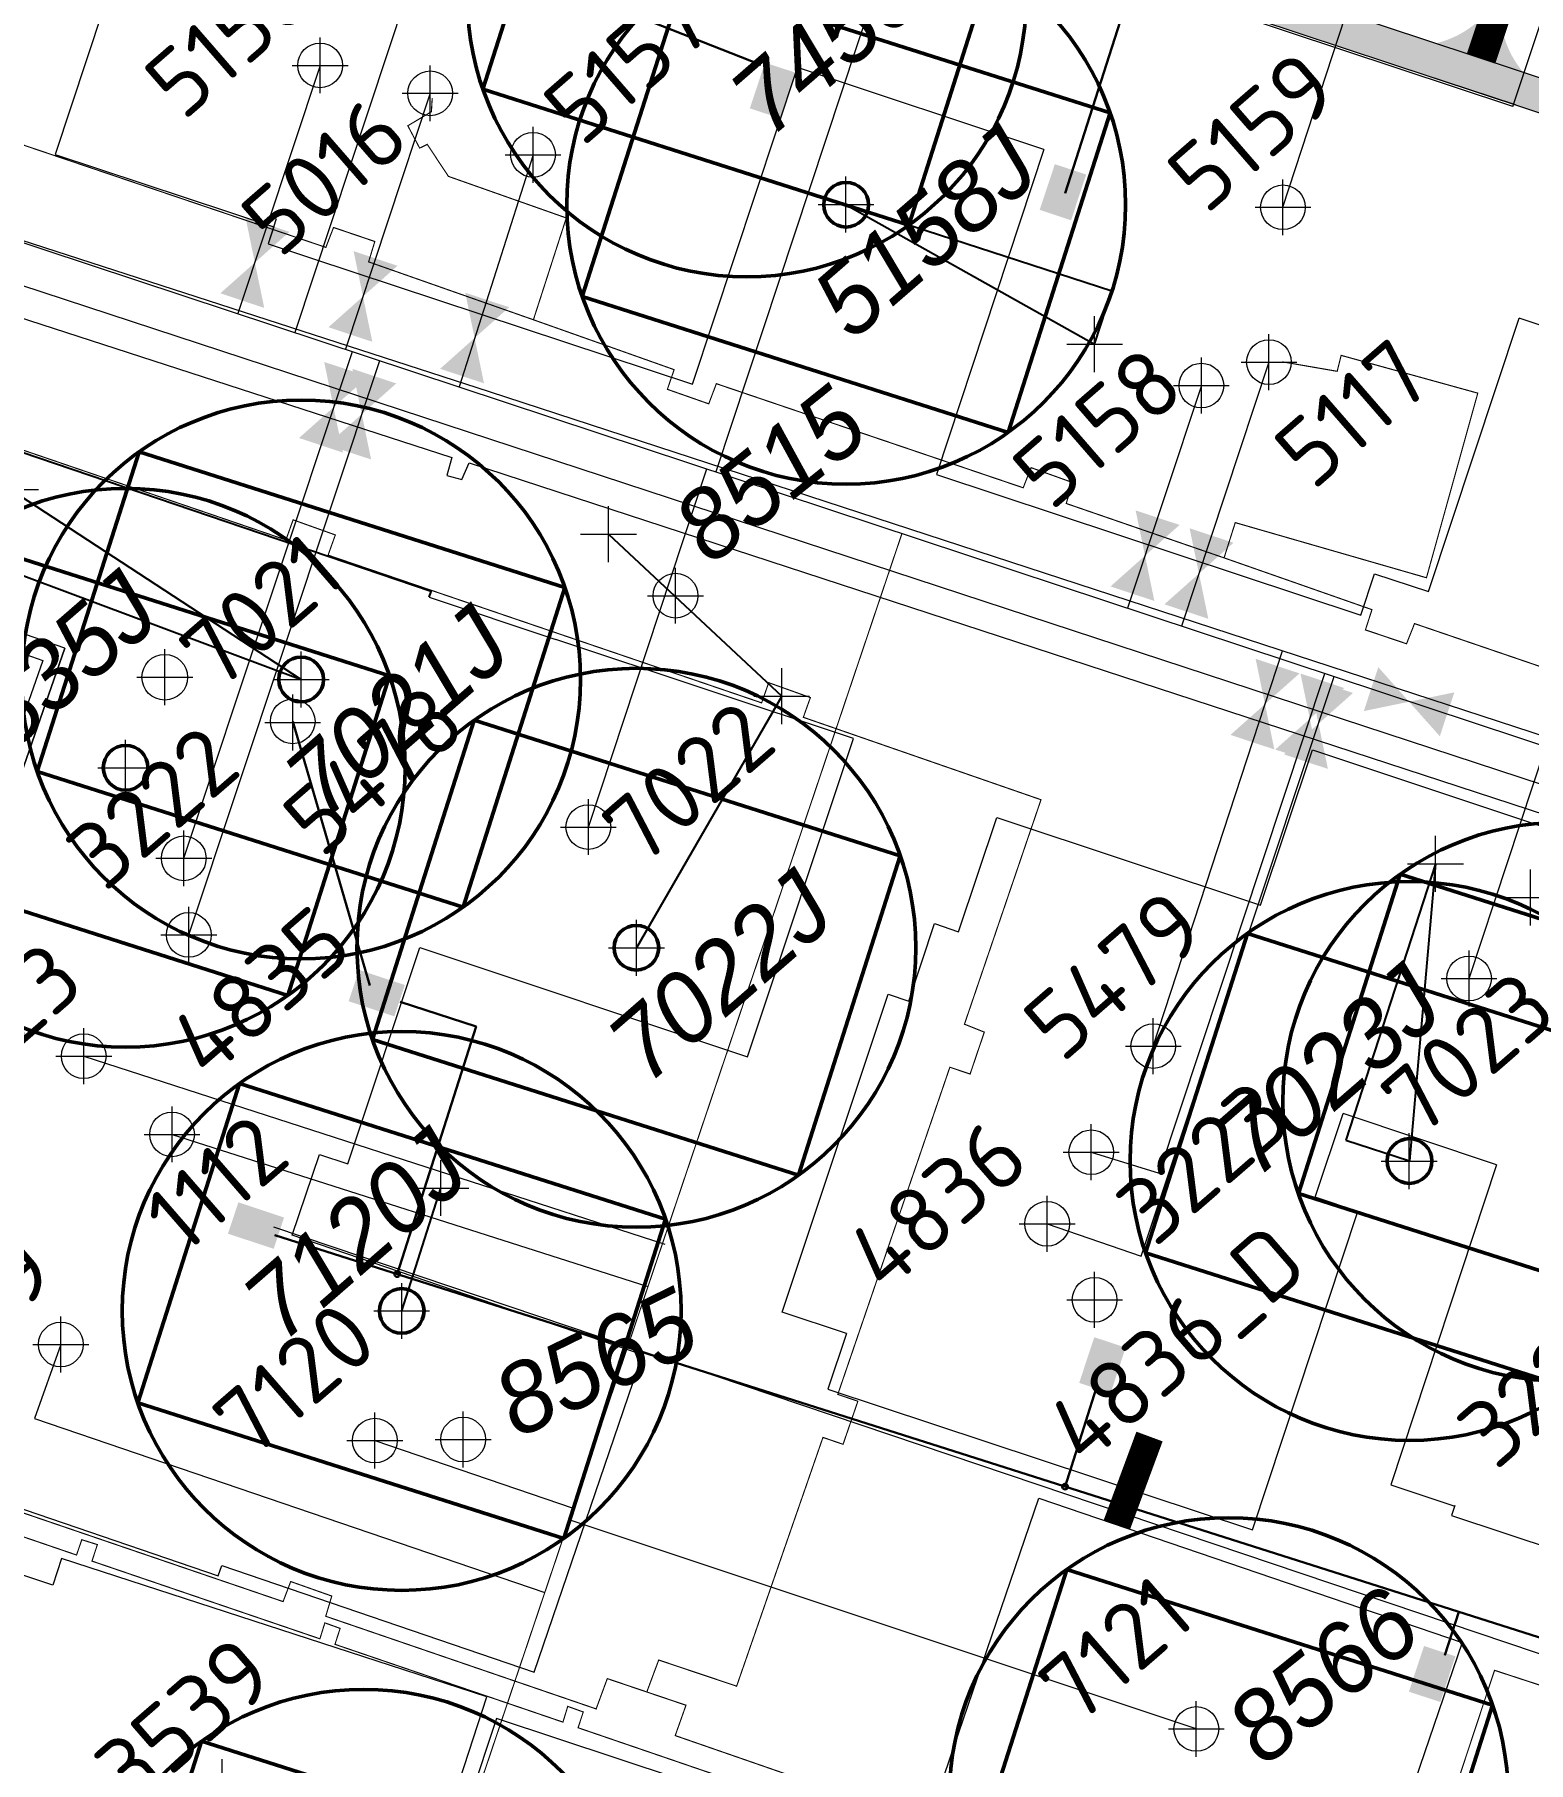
# Model space of a CAD drawing. Header units: millimetres. Extents: x 519 to 9564855, y -810 to 5021775.
# Drawn here: x 9542278.3 to 9542545.6, y 4997632.2 to 4997941.4 of the extents above; entities that cross this region are included whole.
import ezdxf
from ezdxf.enums import TextEntityAlignment as Align

# ---------------------------------------------------------------- set-up
doc = ezdxf.new("R2010")
doc.units = ezdxf.units.MM
doc.header["$LTSCALE"] = 2
doc.header["$MEASUREMENT"] = 0
doc.header["$PDMODE"] = 2
doc.header["$PDSIZE"] = 5
doc.linetypes.add('92051501$0$DASHED', pattern=[0.75, 0.5, -0.25])
for name, color, linetype, lineweight in [('200 скв. на 2010 год', 61, 'Continuous', 0), ('SteamInjInfrastructure', 25, 'Continuous', 100), ('WELLS(drilled after 2000y)', 6, 'Continuous', 40), ('неф.коллектор', 94, 'g5_122_n', 30), ('Скважины на 2026', 222, 'Continuous', 50), ('Скважины на 2026 доп.', 222, 'Continuous', 50), ('Скважины на 2027 год', 20, 'Continuous', 50), ('Электро', 1, 'Continuous', 30), ('Электроснаб', 1, 'Continuous', 18), ('Электроснабжене', 1, 'Continuous', 18)]:
    doc.layers.add(name, color=color, linetype=linetype, lineweight=lineweight)
for name, color, linetype in [('42 доп. скв. на 2009 год', 96, 'Continuous'), ('Existing roads', 41, 'Continuous'), ('Gaz', 4, 'Continuous'), ('new 100 wells', 131, 'Continuous'), ('OilColl&Flowlines', 3, 'Continuous'), ('Stage 12 wells.Text&Frame', 52, 'Continuous'), ('Stage8 wlls text', 7, 'Continuous'), ('vodovod', 5, 'Continuous'), ('Wels of 13phase', 200, 'Continuous'), ('Скважины  2018 года', 7, 'Continuous'), ('Скважины - Конфликты наземки', 92, 'Continuous'), ('Скважины на 2014 год', 70, 'Continuous'), ('Скважины на 2015 год', 7, 'Continuous'), ('Скважины на 2020 год', 140, 'Continuous'), ('Скважины на 2021 год', 7, 'Continuous')]:
    doc.layers.add(name, color=color, linetype=linetype)
doc.styles.add('92051501$0$STANDARD', font='simplex.shx')
doc.styles.add('Elect', font='isocpeur.ttf')
doc.styles.add('GeoApp', font='', dxfattribs={"height": 1})
doc.styles.add('Line_GUGK', font='')
doc.styles.get("Standard").update_dxf_attribs({"font": 'isocpeur.ttf', "width": 0.5})
doc.styles.get('GeoApp').set_extended_font_data('D431', italic=True)
doc.styles.get('Line_GUGK').set_extended_font_data('Bm431', italic=True)
doc.linetypes.add('_GP_FENCE', pattern='A,20,[130,ltypeshp.shx,S=2.5,R=0,X=0,Y=2.5],0', length=20)
doc.linetypes.add('CAB', pattern='A,0.7,-0.43403,["K",Standard,S=0.9,R=0,X=-0.4,Y=-0.3],-0.8', length=1.93403)
doc.linetypes.add('g5_122_n', pattern='A,1,-1,1.5,-0.3,["Н",GeoApp,S=1,R=0,X=0,Y=-0.5],-1.5,1.5,-1,4,-1,4,-1,3', length=20.8)
doc.linetypes.add('GAS_LINE', pattern='A,0.5,-0.2,["G",92051501$0$STANDARD,S=0.1,R=0,X=-0.1,Y=-0.05],-0.05', length=0.75)
doc.linetypes.add('WTR_LINE', pattern='A,0.5,-0.2,["W",92051501$0$STANDARD,S=0.1,R=0,X=-0.1,Y=-0.05],-0.05', length=0.75)

msp = doc.modelspace()

# ---------------------------------------------------------------- hatches: boundary and pattern name
at = {"layer": 'Existing roads', "lineweight": 0}
h = msp.add_hatch(color=256, dxfattribs=at)
edge = h.paths.add_edge_path(flags=16)
edge.add_line((9542915.00048, 4997805.77889), (9542915.82838, 4997805.50495))
edge = h.paths.add_edge_path(flags=16)
edge.add_line((9542915.0804, 4997806.02041), (9542916.50414, 4997805.54932))
edge = h.paths.add_edge_path(flags=17)
edge.add_line((9542915.16031, 4997806.26193), (9542916.96364, 4997805.66524))
edge = h.paths.add_edge_path(flags=17)
edge.add_line((9542915.24023, 4997806.50345), (9542917.32836, 4997805.81252))
edge = h.paths.add_edge_path(flags=17)
edge.add_line((9542915.32014, 4997806.74496), (9542917.63357, 4997805.97949))
edge = h.paths.add_edge_path(flags=17)
edge.add_line((9542915.40006, 4997806.98648), (9542917.89543, 4997806.16081))
edge = h.paths.add_edge_path(flags=17)
edge.add_line((9542915.47997, 4997807.228), (9542918.12293, 4997806.3535))
edge = h.paths.add_edge_path(flags=17)
edge.add_line((9542915.55988, 4997807.46952), (9542918.32156, 4997806.55573))
edge = h.paths.add_edge_path(flags=17)
edge.add_line((9542915.6398, 4997807.71104), (9542918.49494, 4997806.76633))
edge = h.paths.add_edge_path(flags=17)
edge.add_line((9542915.71971, 4997807.95256), (9542918.64549, 4997806.98447))
edge = h.paths.add_edge_path(flags=17)
edge.add_line((9542915.79963, 4997808.19408), (9542918.77483, 4997807.20964))
edge = h.paths.add_edge_path(flags=17)
edge.add_line((9542915.87954, 4997808.4356), (9542918.88401, 4997807.44147))
edge = h.paths.add_edge_path(flags=17)
edge.add_line((9542916.09053, 4997811.84928), (9542916.91843, 4997811.57535))
edge = h.paths.add_edge_path(flags=17)
edge.add_line((9542915.41477, 4997811.80492), (9542916.83851, 4997811.33383))
edge = h.paths.add_edge_path(flags=17)
edge.add_line((9542914.95527, 4997811.689), (9542916.7586, 4997811.09231))
edge = h.paths.add_edge_path(flags=16)
edge.add_line((9542914.59055, 4997811.54171), (9542916.67869, 4997810.85079))
edge = h.paths.add_edge_path(flags=17)
edge.add_line((9542914.28535, 4997811.37474), (9542916.59877, 4997810.60927))
edge = h.paths.add_edge_path(flags=16)
edge.add_line((9542914.02348, 4997811.19343), (9542916.51886, 4997810.36775))
edge = h.paths.add_edge_path(flags=16)
edge.add_line((9542913.79599, 4997811.00074), (9542916.43894, 4997810.12623))
edge = h.paths.add_edge_path(flags=16)
edge.add_line((9542913.59735, 4997810.7985), (9542916.35903, 4997809.88471))
edge = h.paths.add_edge_path(flags=17)
edge.add_line((9542913.42397, 4997810.58791), (9542916.27911, 4997809.64319))
edge = h.paths.add_edge_path(flags=17)
edge.add_line((9542913.27342, 4997810.36976), (9542916.1992, 4997809.40167))
edge = h.paths.add_edge_path(flags=17)
edge.add_line((9542913.14408, 4997810.1446), (9542916.11928, 4997809.16016))
edge = h.paths.add_edge_path(flags=17)
edge.add_line((9542913.0349, 4997809.91276), (9542916.03937, 4997808.91864))
edge = h.paths.add_edge_path(flags=16)
edge.add_line((9542912.9453, 4997809.67445), (9542918.97361, 4997807.67979))
edge = h.paths.add_edge_path(flags=0)
edge.add_line((9542912.9453, 4997809.67445), (9542918.97361, 4997807.67979))
edge = h.paths.add_edge_path(flags=17)
edge.add_line((9542916.95679, 4997811.69128), (9542914.96213, 4997805.66296))
edge = h.paths.add_edge_path()
edge.add_arc((9542915.95946, 4997808.67712), 3.17487, 0, 360)
h.paths.add_polyline_path([(9541621.30331, 4998240.21534), (9541619.40682, 4998234.52294), (9541668.34915, 4998218.3288), (9541670.24564, 4998224.02121)])
edge = h.paths.add_edge_path()
edge.add_line((9541543.45632, 4998259.65358), (9541545.35281, 4998265.34598))
edge.add_line((9541545.35281, 4998265.34598), (9539882.1273, 4998815.67717))
edge.add_arc((9539884.64036, 4998823.2722), 8, 161.691556, 251.691556, ccw=False)
edge.add_line((9539877.04533, 4998825.78526), (9539870.13442, 4998804.89892))
edge.add_arc((9539877.72945, 4998802.38586), 8, 71.691556, 161.691556, ccw=False)
edge.add_line((9539880.24251, 4998809.9809), (9541543.45632, 4998259.65358))
h.paths.add_polyline_path([(9542731.24197, 4997866.63683), (9542733.13846, 4997872.32923), (9541746.19614, 4998198.89057), (9541744.29964, 4998193.19816)])
edge = h.paths.add_edge_path()
edge.add_line((9542910.0184, 4997814.64503), (9542909.36398, 4997812.66899))
edge.add_line((9542909.36398, 4997812.66899), (9542916.00503, 4997810.46964))
edge.add_arc((9542908.97287, 4997822.57537), 14, 300.1520949, 341.6915561)
edge.add_line((9542922.26418, 4997818.17752), (9542982.04609, 4997998.85197))
edge.add_arc((9542983.94484, 4997998.22371), 2, 71.691556, 161.6915561, ccw=False)
edge.add_line((9542984.57311, 4998000.12246), (9542975.07709, 4998003.26452))
edge.add_arc((9542974.44884, 4998001.36581), 1.99996, -18.3072492, 71.6915562, ccw=False)
edge.add_line((9542976.34757, 4998000.73759), (9542916.56564, 4997820.06306))
edge.add_arc((9542908.97061, 4997822.57612), 8, 277.5258796, 341.691556, ccw=False)
h.paths.add_polyline_path([(9542831.9304, 4997833.32085), (9542833.8167, 4997839.01663), (9542809.08896, 4997847.19859), (9542807.19247, 4997841.50618)])
h = msp.add_hatch(color=256, dxfattribs=at)
h.paths.add_polyline_path([(9541621.30331, 4998240.21534), (9541619.40682, 4998234.52294), (9541668.34915, 4998218.3288), (9541670.24564, 4998224.02121)])
edge = h.paths.add_edge_path()
edge.add_line((9541543.45632, 4998259.65358), (9541545.35281, 4998265.34598))
edge.add_line((9541545.35281, 4998265.34598), (9539882.1273, 4998815.67717))
edge.add_arc((9539884.64036, 4998823.2722), 8, 161.691556, 251.6915561, ccw=False)
edge.add_line((9539877.04533, 4998825.78526), (9539870.13442, 4998804.89892))
edge.add_arc((9539877.72945, 4998802.38586), 8, 71.6915559, 161.691556, ccw=False)
edge.add_line((9539880.24251, 4998809.9809), (9541543.45632, 4998259.65358))
h.paths.add_polyline_path([(9542731.24197, 4997866.63683), (9542733.13846, 4997872.32923), (9541746.19614, 4998198.89057), (9541744.29964, 4998193.19816)])
edge = h.paths.add_edge_path()
edge.add_line((9542974.97868, 4997977.49268), (9542969.28014, 4997979.37822))
edge.add_line((9542969.28014, 4997979.37822), (9542916.56564, 4997820.06306))
edge.add_arc((9542908.97061, 4997822.57612), 8, 251.691556, 341.691556, ccw=False)
edge.add_line((9542906.45755, 4997814.98109), (9542809.08896, 4997847.19859))
edge.add_line((9542809.08896, 4997847.19859), (9542807.19247, 4997841.50618))
edge.add_line((9542807.19247, 4997841.50618), (9542904.57502, 4997809.28406))
edge.add_arc((9542908.97287, 4997822.57537), 14, 251.691556, 341.6915561)
edge.add_line((9542922.26418, 4997818.17752), (9542974.97868, 4997977.49268))
h = msp.add_hatch(color=256, dxfattribs=at)
h.paths.add_polyline_path([(9542539.14413, 4997944.16977), (9542540.73137, 4997943.57301, 0.155118741), (9542545.26402, 4997934.036), (9542536.70843, 4997936.78914)])
h.paths.add_polyline_path([(9542537.61843, 4997944.7434), (9542539.14413, 4997944.16977), (9542536.70843, 4997936.78914), (9542527.91249, 4997939.61962, 0.161550784)])
at = {"layer": 'Электро'}
for points in [[(9542406.30425, 4997928.21425), (9542411.91649, 4997926.35726), (9542414.62372, 4997934.53912), (9542409.01148, 4997936.39611)], [(9542458.17028, 4997910.03803), (9542463.78252, 4997908.18105), (9542466.48974, 4997916.36291), (9542460.87751, 4997918.21989)], [(9542342.69653, 4997765.7161), (9542344.55352, 4997771.32833), (9542336.37166, 4997774.03556), (9542334.51467, 4997768.42332)], [(9542321.09327, 4997724.11753), (9542322.95025, 4997729.72977), (9542314.7684, 4997732.43699), (9542312.91141, 4997726.82476)], [(9542465.23344, 4997700.11724), (9542470.84567, 4997698.26026), (9542473.5529, 4997706.44212), (9542467.94067, 4997708.2991)], [(9542524.24154, 4997644.86983), (9542529.85378, 4997643.01284), (9542532.56101, 4997651.1947), (9542526.94877, 4997653.05169)]]:
    msp.add_hatch(color=256, dxfattribs=at).paths.add_polyline_path(points)
at = {"layer": 'Электроснаб', "linetype": '92051501$0$DASHED', "lineweight": 0}
for points in [[(9542458.17028, 4997910.03803), (9542463.78252, 4997908.18105), (9542466.48974, 4997916.36291), (9542460.87751, 4997918.21989)], [(9542342.69653, 4997765.7161), (9542344.55352, 4997771.32833), (9542336.37166, 4997774.03556), (9542334.51467, 4997768.42332)], [(9542321.09327, 4997724.11753), (9542322.95025, 4997729.72977), (9542314.7684, 4997732.43699), (9542312.91141, 4997726.82476)], [(9542465.23344, 4997700.11724), (9542470.84567, 4997698.26026), (9542473.5529, 4997706.44212), (9542467.94067, 4997708.2991)], [(9542524.24154, 4997644.86983), (9542529.85378, 4997643.01284), (9542532.56101, 4997651.1947), (9542526.94877, 4997653.05169)]]:
    msp.add_hatch(color=1, dxfattribs=at).paths.add_polyline_path(points)
at = {"layer": 'Электроснабжене', "linetype": '92051501$0$DASHED', "lineweight": 0}
for points in [[(9542458.17028, 4997910.03803), (9542463.78252, 4997908.18105), (9542466.48974, 4997916.36291), (9542460.87751, 4997918.21989)], [(9542342.69653, 4997765.7161), (9542344.55352, 4997771.32833), (9542336.37166, 4997774.03556), (9542334.51467, 4997768.42332)], [(9542321.09327, 4997724.11753), (9542322.95025, 4997729.72977), (9542314.7684, 4997732.43699), (9542312.91141, 4997726.82476)], [(9542465.23344, 4997700.11724), (9542470.84567, 4997698.26026), (9542473.5529, 4997706.44212), (9542467.94067, 4997708.2991)], [(9542524.24154, 4997644.86983), (9542529.85378, 4997643.01284), (9542532.56101, 4997651.1947), (9542526.94877, 4997653.05169)]]:
    msp.add_hatch(color=1, dxfattribs=at).paths.add_polyline_path(points)

# ---------------------------------------------------------------- linework, layer by layer
at = {"color": 3, "lineweight": 0, "ltscale": 5}
msp.add_line((9542432.7, 4997961.3), (9542400.2136, 4997863.15936, 0), dxfattribs=at)
at = {"color": 3, "linetype": 'ByBlock', "lineweight": 0, "ltscale": 80}
for p, q in [((9542476.35718, 4997722.82507, -17.83391), (9542510.85662, 4997826.53443, 0)), ((9542479.55502, 4997737.63277), (9542509.19658, 4997827.08393, 0)), ((9542467.4, 4997741.4), (9542479.55502, 4997737.63277)), ((9542459.5, 4997728.6), (9542476.35718, 4997722.82507, -17.83391))]:
    msp.add_line(p, q, dxfattribs=at)
at = {"color": 1, "linetype": 'ByBlock', "lineweight": 0, "ltscale": 80}
msp.add_line((9542321.05625, 4997728.06518), (9542748.71131, 4997583.88486), dxfattribs=at)
at = {"layer": '200 скв. на 2010 год', "color": 0, "linetype": 'ByBlock', "lineweight": 0}
msp.add_lwpolyline([(9542324.37997, 4997726.55753), (9542329.30917, 4997741.00908)], dxfattribs=at)
for centre in [(9542287.1, 4997758.6), (9542302.9, 4997744.6)]:
    msp.add_circle(centre, 4, dxfattribs=at)
for p in [(9542287.1, 4997758.6), (9542302.9, 4997744.6)]:
    msp.add_point(p, dxfattribs=at)
at = {"layer": '42 доп. скв. на 2009 год', "color": 0, "linetype": 'ByBlock', "lineweight": 0}
msp.add_lwpolyline([(9542329.30917, 4997741.00908), (9542334.36255, 4997739.33701), (9542347.25133, 4997778.02328)], dxfattribs=at)
for centre in [(9542305, 4997794), (9542305.9, 4997780.3)]:
    msp.add_circle(centre, 4, dxfattribs=at)
for p in [(9542305, 4997794), (9542305.9, 4997780.3)]:
    msp.add_point(p, dxfattribs=at)
at = {"layer": 'Existing roads', "lineweight": 0}
msp.add_line((9542543.32359, 4997928.81562), (9542522.43498, 4997935.72728), dxfattribs=at)
at = {"layer": 'Existing roads', "color": 3, "linetype": 'ByBlock', "lineweight": 0, "ltscale": 80}
msp.add_line((9542499.2, 4997882.8), (9542483.56036, 4997835.57001, 0), dxfattribs=at)
at = {"layer": 'Existing roads', "lineweight": 0, "flags": 128}
for points in [[(9541746.19614, 4998198.89057), (9542733.13846, 4997872.32923)], [(9542731.24197, 4997866.63683), (9541744.29964, 4998193.19816)]]:
    msp.add_lwpolyline(points, dxfattribs=at)
at = {"layer": 'Existing roads', "lineweight": 0, "const_width": 5.4, "flags": 128}
msp.add_lwpolyline([(9542550.38792, 4997976.85655), (9542537.17705, 4997937.16931)], dxfattribs=at)
at = {"layer": 'Existing roads', "lineweight": 0, "const_width": 5, "elevation": -23.199, "flags": 128}
msp.add_lwpolyline([(9542471.98332, 4997674.74621), (9542477.82147, 4997690.52948)], dxfattribs=at)
at = {"layer": 'Gaz', "linetype": 'GAS_LINE', "lineweight": 0, "ltscale": 20}
msp.add_line((9543527.52426, 4997485.50272, -1.32545), (9541944.89712, 4998005.25304, 0.04021), dxfattribs=at)
at = {"layer": 'Gaz', "linetype": 'GAS_LINE', "lineweight": 0, "ltscale": 0.7}
msp.add_lwpolyline([(9542238.412, 4997848.29), (9542254.901, 4997897.532), (9542352.946, 4997865.742), (9542352.077, 4997862.48), (9542354.739, 4997861.77084), (9542356.063, 4997864.767), (9542567.859, 4997795.541), (9542567.047, 4997792.472), (9542569.706, 4997791.608), (9542570.97, 4997794.635), (9542798.115, 4997720.716), (9542797.359, 4997717.554), (9542800.094, 4997716.707), (9542801.307, 4997719.608), (9543170.874, 4997599.316), (9543169.87245, 4997596.239), (9543172.612, 4997595.06), (9543173.84, 4997598.194), (9543404.766, 4997523.084), (9543403.853, 4997519.721), (9543406.679, 4997518.903), (9543407.773, 4997521.981), (9543525.046, 4997483.653)], dxfattribs=at)
at = {"layer": 'new 100 wells', "color": 0, "linetype": 'ByBlock', "lineweight": 0}
for points in [[(9542293.32127, 4997954.24592), (9542281.98202, 4997919.9776), (9542321.09404, 4997907.03614)], [(9542321.56682, 4997908.46499), (9542320.08202, 4997903.97759), (9542396.06255, 4997878.83701), (9542414.80868, 4997935.49207)], [(9542435.37091, 4997610.2468), (9542436.91798, 4997614.92241), (9542360.93745, 4997640.06299), (9542342.08202, 4997583.0776), (9542352.12909, 4997579.7532)]]:
    msp.add_lwpolyline(points, dxfattribs=at)
for centre in [(9542329.4, 4997935.9), (9542367.5, 4997919.9)]:
    msp.add_circle(centre, 4, dxfattribs=at)
for p in [(9542329.4, 4997935.9), (9542367.5, 4997919.9)]:
    msp.add_point(p, dxfattribs=at)
at = {"layer": 'OilColl&Flowlines', "lineweight": 0}
for p, q in [((9542348.6, 4997959.7), (9542324.89603, 4997888.09089, 0)), ((9542329.4, 4997935.9), (9542314.68709, 4997891.47024, 0)), ((9542349.1, 4997930.9), (9542333.93856, 4997885.09764, 0)), ((9542367.5, 4997919.9), (9542354.26757, 4997878.36836, 0)), ((9542487.1, 4997878.6), (9542473.90802, 4997838.76511, 0))]:
    msp.add_line(p, q, dxfattribs=at)
at = {"layer": 'OilColl&Flowlines', "linetype": 'ByBlock', "lineweight": 0, "ltscale": 80}
for p, q in [((9542254.31336, 4997911.45509), (9543543.78944, 4997484.61418, 0)), ((9542305, 4997794), (9542335.17363, 4997884.68881, 0)), ((9542305.9, 4997780.3), (9542340.07948, 4997883.06488, 0)), ((9542287.1, 4997758.6), (9542391.08749, 4997724.94036)), ((9542302.9, 4997744.6), (9542388.07635, 4997717.37698))]:
    msp.add_line(p, q, dxfattribs=at)
at = {"layer": 'OilColl&Flowlines', "color": 3, "linetype": 'ByBlock', "lineweight": 0, "ltscale": 80, "const_width": 0.2}
msp.add_lwpolyline([(9542433.52423, 4997852.13291), (9542298.12325, 4997450.66014), (9542298.12325, 4997450.66014), (9542234.11464, 4997261.67999)], dxfattribs=at)
at = {"layer": 'OilColl&Flowlines', "lineweight": 0}
for points in [[(9542323.9055, 4997906.11705), (9542317.72548, 4997900.61248), (9542316.0484, 4997908.71682)], [(9542343.25141, 4997900.0469), (9542337.07139, 4997894.54234), (9542335.39431, 4997902.64668)], [(9542319.40256, 4997892.50814), (9542311.54546, 4997895.10791), (9542317.72548, 4997900.61248)], [(9542338.74847, 4997886.438), (9542330.89137, 4997889.03777), (9542337.07139, 4997894.54234)], [(9542363.23268, 4997892.61426), (9542357.05266, 4997887.10969), (9542355.37557, 4997895.21403)], [(9542358.72974, 4997879.00535), (9542350.87263, 4997881.60513), (9542357.05266, 4997887.10969)], [(9542337.98902, 4997880.22389, 0), (9542331.80899, 4997874.71933, 0), (9542330.13191, 4997882.82367, 0)], [(9542343.03316, 4997878.98372, 0), (9542336.85314, 4997873.47915, 0), (9542335.17606, 4997881.58349, 0)], [(9542333.48608, 4997866.61499, 0), (9542325.62897, 4997869.21476, 0), (9542331.80899, 4997874.71933, 0)], [(9542338.53022, 4997865.37481, 0), (9542330.67311, 4997867.97458, 0), (9542336.85314, 4997873.47915, 0)], [(9542483.19775, 4997853.65983, 0), (9542477.01772, 4997848.15527, 0), (9542475.34064, 4997856.25961, 0)], [(9542492.85116, 4997850.46569, 0), (9542486.67114, 4997844.96113, 0), (9542484.99406, 4997853.06547, 0)], [(9542478.69481, 4997840.05093, 0), (9542470.8377, 4997842.6507, 0), (9542477.01772, 4997848.15527, 0)], [(9542488.34822, 4997836.85679, 0), (9542480.49112, 4997839.45656, 0), (9542486.67114, 4997844.96113, 0)], [(9542504.66662, 4997827.09513), (9542498.48659, 4997821.59056), (9542496.80951, 4997829.6949)], [(9542516.16494, 4997820.34753, 0), (9542518.76471, 4997828.20464, 0), (9542524.26928, 4997822.02462, 0)], [(9542512.68769, 4997824.47522, 1.66728), (9542506.50767, 4997818.97065, 1.66728), (9542504.83059, 4997827.07499, 1.66728)], [(9542514.23975, 4997823.59255), (9542508.05973, 4997818.08798), (9542506.38265, 4997826.19232)], [(9542500.16368, 4997813.48622), (9542492.30657, 4997816.086), (9542498.48659, 4997821.59056)], [(9542529.77385, 4997815.84459, 0), (9542524.26928, 4997822.02462, 0), (9542532.37362, 4997823.7017, 0)], [(9542508.18475, 4997810.86631, 1.66728), (9542500.32765, 4997813.46608, 1.66728), (9542506.50767, 4997818.97065, 1.66728)], [(9542509.74852, 4997809.99407), (9542501.89141, 4997812.59384), (9542508.07144, 4997818.09841)]]:
    msp.add_solid(points, dxfattribs=at)
at = {"layer": 'Stage 12 wells.Text&Frame', "color": 0, "linetype": 'ByBlock', "lineweight": 0}
for points in [[(9542423.58036, 4997708.94594), (9542412.06829, 4997712.78132), (9542431.03316, 4997769.70525), (9542434.75696, 4997768.46462)], [(9542532.47651, 4997678.17427), (9542531.88202, 4997676.37759), (9542607.86255, 4997651.23701), (9542626.71798, 4997708.22241), (9542617.5584, 4997711.25315)]]:
    msp.add_lwpolyline(points, dxfattribs=at)
for centre in [(9542349.1, 4997930.9), (9542459.5, 4997728.6)]:
    msp.add_circle(centre, 4, dxfattribs=at)
for p in [(9542349.1, 4997930.9), (9542459.5, 4997728.6)]:
    msp.add_point(p, dxfattribs=at)
at = {"layer": 'Stage8 wlls text', "color": 19, "lineweight": 0}
msp.add_lwpolyline([(9542321.09404, 4997907.03614), (9542320.08202, 4997903.9776)], dxfattribs=at)
at = {"layer": 'SteamInjInfrastructure', "color": 0, "lineweight": 0, "ltscale": 80}
for p, q in [((9542116.96717, 4997886.38299), (9542279.76807, 4997829.41938)), ((9542279.76864, 4997829.42101), (9542235.75381, 4997703.62236))]:
    msp.add_line(p, q, dxfattribs=at)
at = {"layer": 'SteamInjInfrastructure', "color": 7, "linetype": '_GP_FENCE', "lineweight": 0, "ltscale": 0.5}
msp.add_lwpolyline([(9542283.7, 4997831.6), (9542283.7, 4997831.6), (9542118.9, 4997888.9), (9542118.9, 4997888.9)], dxfattribs=at)
at = {"layer": 'SteamInjInfrastructure', "color": 0, "lineweight": 0, "ltscale": 0.5}
msp.add_lwpolyline([(9542283.7, 4997831.6), (9542283.7, 4997831.6), (9542283.7, 4997831.6), (9542237.7, 4997699.4), (9542283.7, 4997831.6), (9542283.7, 4997831.6), (9542283.7, 4997831.6), (9542283.7, 4997831.6), (9542118.9, 4997888.9), (9542118.9, 4997888.9)], dxfattribs=at)
at = {"layer": 'vodovod', "linetype": 'WTR_LINE', "lineweight": 0, "ltscale": 10}
msp.add_lwpolyline([(9544796.524, 4997061.131), (9544670.026, 4997102.939), (9544547.359, 4997146.067), (9544544.834, 4997137.633), (9544528.591, 4997142.698), (9544365.114, 4997198.25995), (9544260.722, 4997233.4), (9544218.484, 4997247.618), (9544209.341, 4997260.719), (9544168.068, 4997275.346), (9544060.378, 4997312.651), (9543880.744, 4997372.42), (9543650.06, 4997449.179), (9543543.805, 4997485.189), (9543546.104, 4997492.963), (9543411.433, 4997536.569), (9543175.092, 4997614.45), (9542807.975, 4997734.002), (9542568.597, 4997809.25), (9542359.736, 4997877.47), (9542268.821, 4997906.893), (9542135.512, 4997951.026), (9542117.78, 4997890.93)], dxfattribs=at)
at = {"layer": 'WELLS(drilled after 2000y)', "color": 6, "lineweight": 0, "const_width": 0.2}
for points, elevation in [([(9542579.886, 4997817.346), (9542525.245, 4997836.004), (9542523.817, 4997832.392), (9542516.461, 4997834.877), (9542517.629, 4997838.502), (9542491.163, 4997847.768), (9542493.166, 4997854.075), (9542527.384, 4997844.208), (9542536.565, 4997877.246), (9542512.112, 4997884.006), (9542511.411, 4997881.153), (9542501.57, 4997882.853), (9542511.411, 4997881.153), (9542512.112, 4997884.006), (9542536.565, 4997877.246), (9542527.384, 4997844.208), (9542493.166, 4997854.075), (9542491.163, 4997847.768), (9542462.92148, 4997857.49965), (9542464.037, 4997861.258), (9542456.625, 4997863.912), (9542455.221, 4997860.308), (9542400.309, 4997878.937), (9542398.946, 4997875.332), (9542391.543, 4997877.927), (9542392.753, 4997881.449), (9542367.571, 4997890.377), (9542373.454, 4997908.596), (9542352.358, 4997916.039), (9542348.579, 4997921.763), (9542347.217, 4997921.094), (9542345.096, 4997925.095), (9542349.32, 4997927.608), (9542349.46199, 4997930.05183), (9542349.391, 4997928.82992), (9542349.32, 4997927.608), (9542345.096, 4997925.095), (9542347.217, 4997921.094), (9542348.579, 4997921.763), (9542352.358, 4997916.039), (9542373.454, 4997908.596), (9542367.571, 4997890.377), (9542338.08, 4997900.736), (9542339.189, 4997904.382), (9542331.801, 4997906.891), (9542330.427, 4997903.329), (9542275.468, 4997921.925)], -24.17), ([(9542245.526, 4997877.545), (9542323.284, 4997850.979), (9542324.57048, 4997854.57338), (9542332.12326, 4997851.87012), (9542330.829, 4997848.254), (9542408.411, 4997821.82), (9542409.678, 4997825.431), (9542417.1346, 4997822.7693), (9542415.873, 4997819.235), (9542458.403, 4997804.484), (9542444.704, 4997764.314), (9542448.26, 4997762.898), (9542445.71777, 4997755.39229), (9542442.096, 4997756.619), (9542422.03916, 4997698.06758), (9542425.635, 4997696.845), (9542422.98458, 4997689.13581), (9542419.38524, 4997690.37077), (9542403.938, 4997645.852), (9542389.991, 4997650.534), (9542387.876, 4997644.845)], -23.199), ([(9542236.914, 4997690.286), (9542322.778, 4997660.988), (9542324.14, 4997664.578), (9542331.488, 4997661.981), (9542330.41, 4997658.362), (9542378.798, 4997641.782), (9542380.791, 4997647.208), (9542394.874, 4997642.442), (9542392.947, 4997637.011), (9542433.62, 4997622.907)], -23.199)]:
    msp.add_lwpolyline(points, dxfattribs=dict(at, elevation=elevation))
at = {"layer": 'WELLS(drilled after 2000y)', "color": 0, "linetype": 'ByBlock', "lineweight": 0}
for points in [[(9542458.92518, 4997920.82957), (9542439.68202, 4997862.6776), (9542515.66254, 4997837.53702), (9542518.10913, 4997844.93115)], [(9542281.57609, 4997663.91861), (9542226.43745, 4997682.16299), (9542223.60075, 4997673.58984)]]:
    msp.add_lwpolyline(points, dxfattribs=at)
at = {"layer": 'WELLS(drilled after 2000y)', "color": 6, "lineweight": 0, "const_width": 0.2}
msp.add_lwpolyline([(9542270.64924, 4997674.51157), (9542285.815, 4997669.322), (9542286.751, 4997672.066), (9542289.542, 4997671.188), (9542288.575, 4997668.235), (9542329.366, 4997654.33), (9542330.248, 4997657.182), (9542332.983, 4997656.196), (9542332.062, 4997653.341), (9542372.857, 4997639.421), (9542373.716, 4997642.238), (9542376.493, 4997641.236), (9542375.564, 4997638.414), (9542416.402, 4997624.433)], dxfattribs=at)
at = {"layer": 'WELLS(drilled after 2000y)', "color": 0, "linetype": 'ByBlock', "lineweight": 0}
msp.add_circle((9542487.1, 4997878.6), 4, dxfattribs=at)
msp.add_point((9542487.1, 4997878.6), dxfattribs=at)
at = {"layer": 'Wels of 13phase', "color": 0, "linetype": 'ByBlock', "lineweight": 0}
msp.add_line((9542507.46494, 4997733.35556), (9542512.46334, 4997748.30737), dxfattribs=at)
for points in [[(9542518.10913, 4997844.93115), (9542527.76255, 4997841.73701), (9542543.95066, 4997890.66115)], [(9542434.75696, 4997768.46462), (9542439.37235, 4997782.31793), (9542443.66648, 4997780.83014), (9542443.66648, 4997780.83014)], [(9542539.89564, 4997739.13673), (9542520.98202, 4997681.87759), (9542532.44669, 4997678.08414)]]:
    msp.add_lwpolyline(points, dxfattribs=at)
for centre in [(9542499.2, 4997882.8), (9542467.4, 4997741.4)]:
    msp.add_circle(centre, 4, dxfattribs=at)
for p in [(9542499.2, 4997882.8), (9542467.4, 4997741.4)]:
    msp.add_point(p, dxfattribs=at)
at = {"layer": 'неф.коллектор', "color": 3, "linetype": 'ByBlock', "lineweight": 0, "ltscale": 50, "const_width": 0.2}
msp.add_lwpolyline([(9543189.50784, 4997436.18053), (9542539.56315, 4997648.6889), (9542517.9406, 4997583.34064), (9542484.92019, 4997594.52616), (9542433.0198, 4997437.67143)], dxfattribs=at)
at = {"layer": 'Скважины  2018 года', "color": 3, "linetype": 'ByBlock', "lineweight": 0, "ltscale": 50}
for p, q in [((9542501.7, 4997910.5), (9542516.72874, 4997956.5137, 0)), ((9542478.5, 4997760.4), (9542501.60314, 4997831.13212))]:
    msp.add_line(p, q, dxfattribs=at)
at = {"layer": 'Скважины  2018 года', "color": 0, "linetype": 'ByBlock', "lineweight": 0}
msp.add_line((9542348.93316, 4997840.70525), (9542371.60914, 4997833.15048), dxfattribs=at)
for points in [[(9542542.85154, 4997928.5207), (9542471.70957, 4997952.16535), (9542471.70957, 4997952.16535)], [(9542443.6655, 4997780.83048), (9542450.47235, 4997801.31793), (9542497.70277, 4997785.59486), (9542497.70277, 4997785.59486)]]:
    msp.add_lwpolyline(points, dxfattribs=at)
at = {"layer": 'Скважины  2018 года', "color": 0, "linetype": 'ByBlock'}
msp.add_lwpolyline([(9542348.93316, 4997840.70525), (9542349.28666, 4997841.74615), (9542272.92788, 4997867.67762), (9542263.27428, 4997838.7019)], dxfattribs=at)
at = {"layer": 'Скважины  2018 года', "color": 0, "linetype": 'ByBlock', "lineweight": 0}
for centre in [(9542501.7, 4997910.5), (9542324.5, 4997818.5), (9542478.5, 4997760.4)]:
    msp.add_circle(centre, 4, dxfattribs=at)
for p in [(9542501.7, 4997910.5), (9542324.5, 4997818.3), (9542478.5, 4997760.4)]:
    msp.add_point(p, dxfattribs=at)
at = {"layer": 'Скважины - Конфликты наземки', "linetype": 'ByBlock', "lineweight": 0}
for centre in [(9542393, 4997841), (9542355, 4997690)]:
    msp.add_circle(centre, 4, dxfattribs=at)
at = {"layer": 'Скважины - Конфликты наземки', "linetype": 'ByBlock', "lineweight": 0, "ltscale": 80}
for p in [(9542393, 4997841), (9542355, 4997690)]:
    msp.add_point(p, dxfattribs=at)
at = {"layer": 'Скважины на 2014 год', "color": 0, "linetype": 'ByBlock', "lineweight": 0}
for points in [[(9542542.8516, 4997928.52068), (9542550.55338, 4997951.69377), (9542626.47021, 4997926.46215), (9542611.29911, 4997880.81538)], [(9542458.92518, 4997920.82957), (9542414.80868, 4997935.49207)], [(9542564.05708, 4997883.97861), (9542543.95066, 4997890.66115)]]:
    msp.add_lwpolyline(points, dxfattribs=at)
at = {"layer": 'Скважины на 2015 год', "color": 3, "linetype": 'ByBlock', "lineweight": 0, "ltscale": 5}
for p, q in [((9542377.4, 4997799.6), (9542398.61456, 4997863.68867, 0)), ((9542535, 4997772.5), (9542548.73586, 4997813.99569, 0)), ((9542283, 4997707), (9542278.3022, 4997693.75858)), ((9542278.3022, 4997693.75858), (9542369.60682, 4997662.61361)), ((9542339.2, 4997689.8), (9542374.68777, 4997677.67896)), ((9542486.2, 4997638.2), (9542373.99909, 4997675.63698))]:
    msp.add_line(p, q, dxfattribs=at)
at = {"layer": 'Скважины на 2015 год', "color": 0, "linetype": 'ByBlock', "lineweight": 0}
for points in [[(9542347.25133, 4997778.02328), (9542405.86686, 4997758.49482), (9542424.83173, 4997815.41875), (9542371.60914, 4997833.15048)], [(9542497.70929, 4997785.59269), (9542506.97235, 4997813.41793), (9542582.87461, 4997788.1425), (9542570.73387, 4997751.31933)], [(9542539.89564, 4997739.13673), (9542512.46334, 4997748.30737)], [(9542311.7899, 4997667.45765), (9542367.69499, 4997648.38927), (9542387.06437, 4997705.17684), (9542324.37997, 4997726.55753)], [(9542237.7, 4997699.4), (9542235.03768, 4997691.59456), (9542311.16596, 4997665.62836), (9542311.7899, 4997667.45765)], [(9542533.74307, 4997653.6809), (9542514.3737, 4997596.89334), (9542438.65695, 4997622.71917), (9542458.02632, 4997679.50673), (9542533.74307, 4997653.6809)]]:
    msp.add_lwpolyline(points, dxfattribs=at)
for centre, radius in [((9542301.6, 4997826.4), 4.09), ((9542377.4, 4997799.6), 4), ((9542535, 4997772.5), 4), ((9542283, 4997707), 4), ((9542339.2, 4997689.8), 4), ((9542486.2, 4997638.2), 4)]:
    msp.add_circle(centre, radius, dxfattribs=at)
for p in [(9542301.6, 4997826.4), (9542377.4, 4997799.6), (9542535, 4997772.5), (9542283, 4997707), (9542339.2, 4997689.8), (9542486.2, 4997638.2)]:
    msp.add_point(p, dxfattribs=at)
at = {"layer": 'Скважины на 2020 год', "color": 0, "linetype": 'ByBlock', "lineweight": 0}
for points in [[(9542423.58036, 4997708.94594), (9542420.28202, 4997698.9776), (9542496.26254, 4997673.83702), (9542515.11798, 4997730.82241), (9542507.46494, 4997733.35556)], [(9542308.60848, 4997597.32561), (9542340.67175, 4997586.90762), (9542359.21277, 4997643.97102), (9542283.12825, 4997668.69238), (9542281.57609, 4997663.91861)]]:
    msp.add_lwpolyline(points, dxfattribs=at)
msp.add_circle((9542468, 4997715), 4, dxfattribs=at)
msp.add_point((9542468, 4997715), dxfattribs=at)
at = {"layer": 'Скважины на 2021 год', "color": 0, "linetype": 'ByBlock', "lineweight": 0}
msp.add_point((9542311.9, 4997627.8), dxfattribs=at)
at = {"layer": 'Скважины на 2026', "linetype": 'ByBlock', "ltscale": 50}
for points in [[(9542504.45913, 4997733.99257), (9542580.68178, 4997709.70044), (9542598.90087, 4997766.86743), (9542522.67822, 4997791.15956)], [(9542444.77913, 4997609.56257), (9542521.00178, 4997585.27044), (9542539.22087, 4997642.43743), (9542462.99822, 4997666.72956)], [(9542289.97913, 4997578.83257), (9542366.20178, 4997554.54044), (9542384.42087, 4997611.70743), (9542308.19822, 4997635.99956)]]:
    msp.add_lwpolyline(points, close=True, dxfattribs=at)
for centre in [(9542551.68, 4997750.43), (9542492, 4997626), (9542337.2, 4997595.27)]:
    msp.add_circle(centre, 50, dxfattribs=at)
at = {"layer": 'Скважины на 2026', "linetype": 'ByBlock', "lineweight": 0}
msp.add_point((9542546, 4997787), dxfattribs=at)
at = {"layer": 'Скважины на 2026 доп.', "color": 5, "linetype": 'ByBlock', "lineweight": 25}
msp.add_line((9542153.28021, 4997890.6033), (9542326, 4997826), dxfattribs=at)
at = {"layer": 'Скважины на 2027 год', "lineweight": 25}
for p, q in [((9542471.09017, 4997895.51057), (9542423.53734, 4997910.96141)), ((9542423.53734, 4997910.96141), (9542468, 4997886)), ((9542468, 4997886), (9542471.09017, 4997895.51057)), ((9542529, 4997793), (9542512.93112, 4997743.54506)), ((9542529, 4997793), (9542524.34379, 4997739.83686)), ((9542512.93112, 4997743.54506), (9542524.34379, 4997739.83686))]:
    msp.add_line(p, q, dxfattribs=at)
at = {"layer": 'Скважины на 2027 год', "linetype": 'ByBlock', "ltscale": 50}
for points in [[(9542358.53363, 4997931.62006), (9542434.75628, 4997907.32793), (9542452.97538, 4997964.49492), (9542376.75273, 4997988.78705)], [(9542376.31647, 4997894.52399), (9542452.53912, 4997870.23186), (9542470.75822, 4997927.39884), (9542394.53557, 4997951.69097)], [(9542278.77913, 4997809.56257), (9542355.00178, 4997785.27044), (9542373.22087, 4997842.43743), (9542296.99822, 4997866.72956)], [(9542247.37913, 4997793.76257), (9542323.60178, 4997769.47044), (9542341.82087, 4997826.63743), (9542265.59822, 4997850.92956)], [(9542338.77913, 4997761.56257), (9542415.00178, 4997737.27044), (9542433.22087, 4997794.43743), (9542356.99822, 4997818.72956)], [(9542477.12292, 4997723.39943), (9542553.34557, 4997699.1073), (9542571.56467, 4997756.27429), (9542495.34202, 4997780.56642)], [(9542296.77913, 4997696.56257), (9542373.00178, 4997672.27044), (9542391.22087, 4997729.43743), (9542314.99822, 4997753.72956)]]:
    msp.add_lwpolyline(points, close=True, dxfattribs=at)
for centre in [(9542589.43765, 4997980.89946), (9542405.75451, 4997948.05749), (9542423.53734, 4997910.96141), (9542294.6, 4997810.2), (9542524.34379, 4997739.83686), (9542344, 4997713)]:
    msp.add_circle(centre, 50, dxfattribs=at)
at = {"layer": 'Скважины на 2027 год', "linetype": 'ByBlock'}
for centre in [(9542423.53734, 4997910.96141), (9542326, 4997826), (9542294.6, 4997810.2), (9542386, 4997778), (9542524.34379, 4997739.83686), (9542344, 4997713)]:
    msp.add_circle(centre, 4, dxfattribs=at)
at = {"layer": 'Скважины на 2027 год', "color": 5, "linetype": 'ByBlock', "ltscale": 50}
for centre in [(9542326, 4997826), (9542386, 4997778)]:
    msp.add_circle(centre, 50, dxfattribs=at)
at = {"layer": 'Скважины на 2027 год', "linetype": 'ByBlock', "lineweight": 0}
for p in [(9542423.5, 4997911), (9542468, 4997886), (9542274, 4997860), (9542381, 4997852), (9542326, 4997826), (9542412, 4997823), (9542294.6, 4997810.2), (9542529, 4997793), (9542386, 4997778), (9542524.3, 4997739.8), (9542351, 4997735), (9542344, 4997713)]:
    msp.add_point(p, dxfattribs=at)
at = {"layer": 'Электро'}
for p, q in [((9542258.41798, 4997994.92241), (9542408.29474, 4997936.02077)), ((9542462.72099, 4997913.05354), (9542480.22392, 4997967.63739, 0)), ((9542343.72761, 4997768.30931), (9542357.32187, 4997763.89227)), ((9542357.32187, 4997763.89227), (9542343.19686, 4997719.59584)), ((9542828.93133, 4997565.0422), (9542321.31551, 4997726.55817)), ((9542468.26605, 4997699.11283), (9542462.70909, 4997681.56879)), ((9542530.65574, 4997651.41458, 36.83016), (9542533.16998, 4997659.14916))]:
    msp.add_line(p, q, dxfattribs=at)
at = {"layer": 'Электро', "ltscale": 2}
msp.add_line((9542338.32409, 4997771.223), (9542324.5, 4997818.5), dxfattribs=at)
at = {"layer": 'Электро'}
for centre, start, end in [((9542343.19686, 4997719.59584), 162.0000001, 342.0000001), ((9542343.19686, 4997719.59584), 162.0000001, 342.0000001), ((9542343.19686, 4997719.59584), 162.0000001, 342.0000001), ((9542343.19686, 4997719.59584), 342.0000001, 162.0000001), ((9542343.19686, 4997719.59584), 342.0000001, 162.0000001), ((9542343.19686, 4997719.59584), 342.0000001, 162.0000001), ((9542462.70909, 4997681.56879), 342.0000001, 162.0000001), ((9542462.70909, 4997681.56879), 342.0000001, 162.0000001), ((9542462.70909, 4997681.56879), 342.0000001, 162.0000001), ((9542462.70909, 4997681.56879), 162.0000001, 342.0000001), ((9542462.70909, 4997681.56879), 162.0000001, 342.0000001), ((9542462.70909, 4997681.56879), 162.0000001, 342.0000001)]:
    msp.add_arc(centre, 0.5, start, end, dxfattribs=at)
at = {"layer": 'Электроснаб', "color": 1, "linetype": '92051501$0$DASHED', "lineweight": 0}
for p, q in [((9542462.72099, 4997913.05354), (9542480.22392, 4997967.63739, 0)), ((9542343.72761, 4997768.30931), (9542357.32187, 4997763.89227)), ((9542357.32187, 4997763.89227), (9542343.19686, 4997719.59584)), ((9542828.93133, 4997565.0422), (9542321.31551, 4997726.55817)), ((9542468.26605, 4997699.11283), (9542462.70909, 4997681.56879)), ((9542530.65574, 4997651.41458, 36.83016), (9542533.16998, 4997659.14916))]:
    msp.add_line(p, q, dxfattribs=at)
at = {"layer": 'Электроснаб', "color": 1, "linetype": 'CAB', "lineweight": 0, "ltscale": 2}
msp.add_line((9542338.32409, 4997771.223), (9542324.5, 4997818.5), dxfattribs=at)
at = {"layer": 'Электроснаб', "color": 1, "linetype": '92051501$0$DASHED', "lineweight": 0}
for centre, start, end in [((9542343.19686, 4997719.59584), 162.0000001, 342.0000001), ((9542343.19686, 4997719.59584), 162.0000001, 342.0000001), ((9542343.19686, 4997719.59584), 162.0000001, 342.0000001), ((9542343.19686, 4997719.59584), 342.0000001, 162.0000001), ((9542343.19686, 4997719.59584), 342.0000001, 162.0000001), ((9542343.19686, 4997719.59584), 342.0000001, 162.0000001), ((9542462.70909, 4997681.56879), 342.0000001, 162.0000001), ((9542462.70909, 4997681.56879), 342.0000001, 162.0000001), ((9542462.70909, 4997681.56879), 342.0000001, 162.0000001), ((9542462.70909, 4997681.56879), 162.0000001, 342.0000001), ((9542462.70909, 4997681.56879), 162.0000001, 342.0000001), ((9542462.70909, 4997681.56879), 162.0000001, 342.0000001)]:
    msp.add_arc(centre, 0.5, start, end, dxfattribs=at)
at = {"layer": 'Электроснабжене', "color": 1, "linetype": '92051501$0$DASHED', "lineweight": 0}
for p, q in [((9542462.72099, 4997913.05354), (9542480.22392, 4997967.63739, 0)), ((9542343.72761, 4997768.30931), (9542357.32187, 4997763.89227)), ((9542357.32187, 4997763.89227), (9542343.19686, 4997719.59584)), ((9542828.93133, 4997565.0422), (9542321.31551, 4997726.55817)), ((9542468.26605, 4997699.11283), (9542462.70909, 4997681.56879)), ((9542530.65574, 4997651.41458, 36.83016), (9542533.16998, 4997659.14916))]:
    msp.add_line(p, q, dxfattribs=at)
at = {"layer": 'Электроснабжене', "lineweight": 25}
for p, q in [((9542274, 4997860), (9542326, 4997826)), ((9542381, 4997852), (9542412, 4997823)), ((9542412, 4997823), (9542386, 4997778)), ((9542344, 4997713), (9542351, 4997735))]:
    msp.add_line(p, q, dxfattribs=at)
at = {"layer": 'Электроснабжене', "color": 1, "linetype": 'CAB', "lineweight": 0, "ltscale": 2}
msp.add_line((9542338.32409, 4997771.223), (9542324.5, 4997818.5), dxfattribs=at)
at = {"layer": 'Электроснабжене', "color": 1, "linetype": '92051501$0$DASHED', "lineweight": 0}
for centre, start, end in [((9542343.19686, 4997719.59584), 162.0000001, 342.0000001), ((9542343.19686, 4997719.59584), 162.0000001, 342.0000001), ((9542343.19686, 4997719.59584), 162.0000001, 342.0000001), ((9542343.19686, 4997719.59584), 342.0000001, 162.0000001), ((9542343.19686, 4997719.59584), 342.0000001, 162.0000001), ((9542343.19686, 4997719.59584), 342.0000001, 162.0000001), ((9542462.70909, 4997681.56879), 342.0000001, 162.0000001), ((9542462.70909, 4997681.56879), 342.0000001, 162.0000001), ((9542462.70909, 4997681.56879), 342.0000001, 162.0000001), ((9542462.70909, 4997681.56879), 162.0000001, 342.0000001), ((9542462.70909, 4997681.56879), 162.0000001, 342.0000001), ((9542462.70909, 4997681.56879), 162.0000001, 342.0000001)]:
    msp.add_arc(centre, 0.5, start, end, dxfattribs=at)

# ---------------------------------------------------------------- texts
at = {"layer": '200 скв. на 2010 год', "color": 0, "linetype": 'ByBlock', "lineweight": 0, "style": 'Elect'}
for s, p in [('4223', (9542262.26674, 4997748.54602)), ('1112', (9542304.889, 4997722.64529))]:
    msp.add_text(s, height=12, rotation=41, dxfattribs=at).set_placement(p)
at = {"layer": '42 доп. скв. на 2009 год', "color": 0, "linetype": 'ByBlock', "lineweight": 0, "style": 'Elect'}
for s, p in [('3222', (9542290.91079, 4997787.75602)), ('4835', (9542309.24384, 4997754.07193))]:
    msp.add_text(s, height=12, rotation=41, dxfattribs=at).set_placement(p)
at = {"layer": 'new 100 wells', "color": 0, "linetype": 'ByBlock', "lineweight": 0, "style": 'Elect'}
for s, p in [('5156', (9542304.88627, 4997925.73438)), ('5157', (9542376.26563, 4997921.04256))]:
    msp.add_text(s, height=12, rotation=41, dxfattribs=at).set_placement(p)
at = {"layer": 'Stage 12 wells.Text&Frame', "color": 0, "linetype": 'ByBlock', "lineweight": 0, "style": 'Elect'}
for s, p in [('5016', (9542322.14223, 4997901.11434)), ('4836', (9542430.38098, 4997715.87341))]:
    msp.add_text(s, height=12, rotation=41, dxfattribs=at).set_placement(p)
at = {"layer": 'WELLS(drilled after 2000y)', "color": 0, "linetype": 'ByBlock', "lineweight": 0, "style": 'Elect'}
msp.add_text('5158', height=12, rotation=41, dxfattribs=at).set_placement((9542460.17884, 4997855.89557))
at = {"layer": 'Wels of 13phase', "color": 0, "linetype": 'ByBlock', "lineweight": 0, "style": 'Elect'}
for s, p in [('5117', (9542507.05298, 4997859.57914)), ('3223', (9542478.82398, 4997724.15866)), ('3224', (9542539.83902, 4997684.24887))]:
    msp.add_text(s, height=12, rotation=41, dxfattribs=at).set_placement(p)
at = {"layer": 'Скважины  2018 года', "color": 0, "linetype": 'ByBlock', "lineweight": 0, "style": 'Elect'}
for s, p in [('5159', (9542487.88972, 4997908.97744)), ('5478', (9542329.62269, 4997793.77271)), ('5479', (9542462.16043, 4997757.13722))]:
    msp.add_text(s, height=12, rotation=41, dxfattribs=at).set_placement(p)
at = {"layer": 'Скважины - Конфликты наземки', "lineweight": 35, "style": 'GeoApp'}
for s, rotation, p in [('8515', 38.8332141, (9542399.27117, 4997846.20079)), ('8565', 26.0318371, (9542364.68776, 4997690.04984)), ('8566', 38.8332141, (9542498.27117, 4997631.20079))]:
    msp.add_text(s, height=12.5, rotation=rotation, dxfattribs=at).set_placement(p)
at = {"layer": 'Скважины на 2015 год', "color": 0, "linetype": 'ByBlock', "lineweight": 0, "style": 'Elect'}
for s, p in [('7021', (9542311.158, 4997823.58348)), ('7022', (9542386.82302, 4997792.17231)), ('7023', (9542526.17949, 4997743.72205)), ('7119', (9542260.60854, 4997699.54113)), ('7120', (9542317.12428, 4997686.16301)), ('7121', (9542464.89826, 4997638.53165))]:
    msp.add_text(s, height=12, rotation=41, dxfattribs=at).set_placement(p)
at = {"layer": 'Скважины на 2020 год', "color": 0, "linetype": 'ByBlock', "lineweight": 0, "style": 'Elect'}
msp.add_text('4836_D', height=12, rotation=41, dxfattribs=at).set_placement((9542466.17356, 4997684.93679))
at = {"layer": 'Скважины на 2020 год', "color": 0, "linetype": 'ByBlock', "lineweight": 0}
msp.add_text('3539', height=12, rotation=41, dxfattribs=at).set_placement((9542298.32402, 4997621.1414), align=Align.BOTTOM_LEFT)
at = {"layer": 'Скважины на 2027 год', "linetype": 'ByBlock', "style": 'Line_GUGK'}
for s, p in [('7450J', (9542409.8923, 4997922.6604)), ('5158J', (9542424.57444, 4997886.35275)), ('4835J', (9542267.17809, 4997806.81217)), ('7023J', (9542496.92189, 4997736.44902)), ('7120J', (9542322.68521, 4997707.08251))]:
    msp.add_text(s, height=12.5, rotation=41, dxfattribs=at).set_placement(p)
at = {"layer": 'Скважины на 2027 год', "color": 5, "linetype": 'ByBlock', "style": 'Line_GUGK'}
for s, p in [('7021J', (9542330.13779, 4997800.60291)), ('7022J', (9542387.98394, 4997753.29311))]:
    msp.add_text(s, height=12.5, rotation=41, dxfattribs=at).set_placement(p)

doc.saveas('drawing.dxf')
